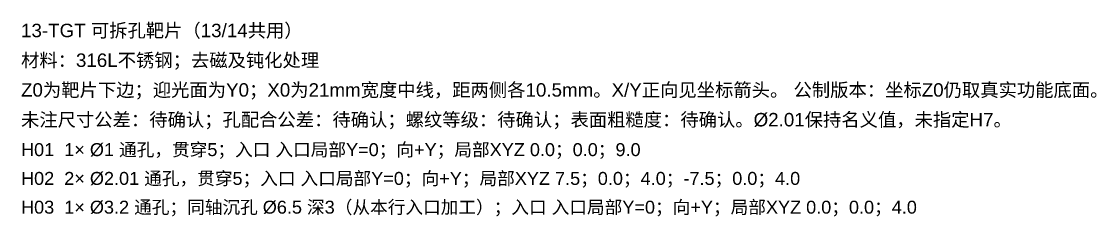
# Model space of a CAD drawing. Header units: millimetres. Extents: x 9 to 164, y 20 to 68.
# Drawn here: x 107.5 to 163.6, y 58.2 to 68.3 of the extents above; entities that cross this region are included whole.
import ezdxf

# ---------------------------------------------------------------- set-up
doc = ezdxf.new("R2010")
doc.units = ezdxf.units.MM
doc.layers.add('ANNOTATIONS', color=7, linetype='CONTINUOUS', lineweight=18)
doc.styles.add('CJK', font='Arial Unicode.ttf')

msp = doc.modelspace()

# ---------------------------------------------------------------- texts
at = {"layer": 'ANNOTATIONS', "style": 'CJK'}
for s, height, p in [('13-TGT 可拆孔靶片（13/14共用）', 0.7, (107.5, 67.5)), ('材料：316L不锈钢；去磁及钝化处理', 0.7, (107.5, 65.95)), ('Z0为靶片下边；迎光面为Y0；X0为21mm宽度中线，距两侧各10.5mm。X/Y正向见坐标箭头。 公制版本：坐标Z0仍取真实功能底面。', 0.7, (107.5, 64.4)), ('未注尺寸公差：待确认；孔配合公差：待确认；螺纹等级：待确认；表面粗糙度：待确认。Ø2.01保持名义值，未指定H7。', 0.7, (107.5, 62.85)), ('H01  1× Ø1 通孔，贯穿5；入口 入口局部Y=0；向+Y；局部XYZ 0.0；0.0；9.0', 0.675, (107.5, 61.3)), ('H02  2× Ø2.01 通孔，贯穿5；入口 入口局部Y=0；向+Y；局部XYZ 7.5；0.0；4.0；-7.5；0.0；4.0', 0.675, (107.5, 59.8)), ('H03  1× Ø3.2 通孔；同轴沉孔 Ø6.5 深3（从本行入口加工）；入口 入口局部Y=0；向+Y；局部XYZ 0.0；0.0；4.0', 0.675, (107.5, 58.3))]:
    msp.add_text(s, height=height, dxfattribs=at).set_placement(p)

doc.saveas('drawing.dxf')
